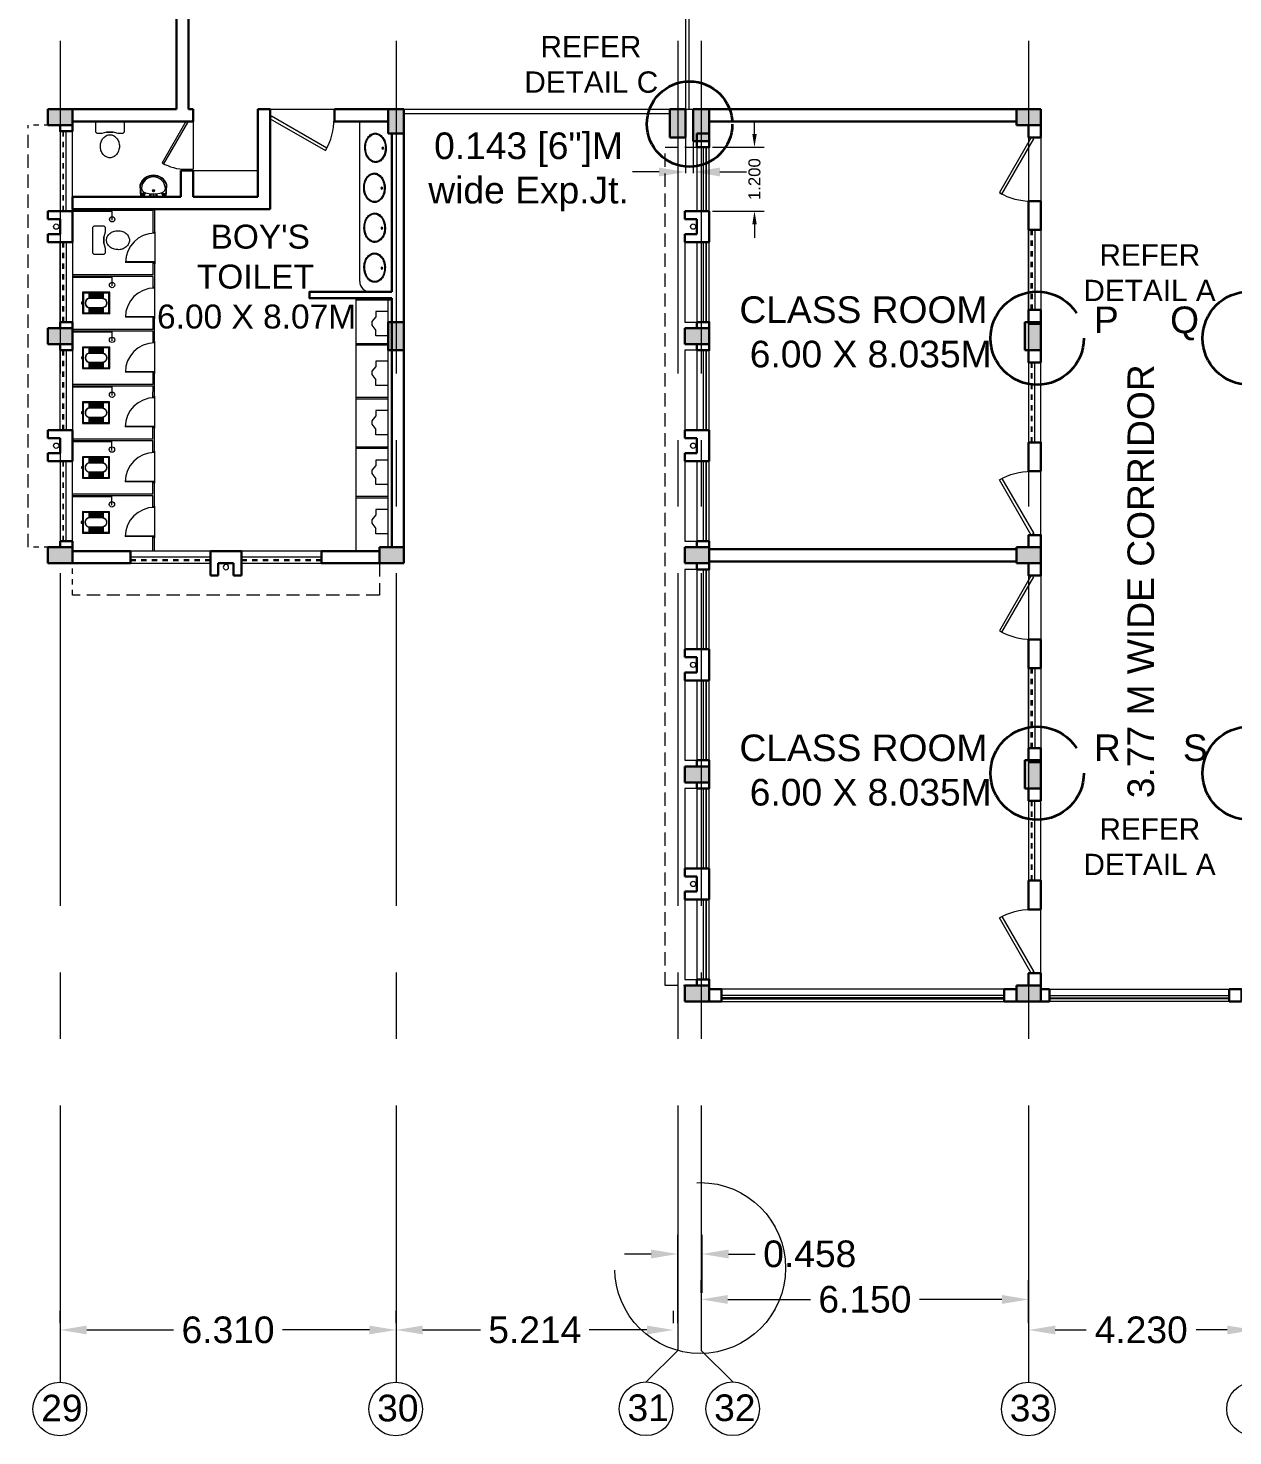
# Model space of a CAD drawing. Header units: millimetres. Extents: x 1898 to 3725, y 783 to 1532.
# Drawn here: x 3292.96 to 3315.59, y 1068.01 to 1094.45 of the extents above; entities that cross this region are included whole.
import ezdxf

# ---------------------------------------------------------------- set-up
doc = ezdxf.new("R2010")
doc.units = ezdxf.units.MM
for name, pattern in [('CENTER', [2, 1.25, -0.25, 0.25, -0.25]), ('CENTER2', [1.125, 0.75, -0.125, 0.125, -0.125]), ('DASHED', [0.75, 0.5, -0.25]), ('DASHED2', [0.375, 0.25, -0.125])]:
    doc.linetypes.add(name, pattern=pattern)
doc.layers.get('0').update_dxf_attribs({"lineweight": 20})
doc.layers.get('Defpoints').update_dxf_attribs({"lineweight": 15})
for name, color, linetype, lineweight in [('A-ANNO-TITL', 7, 'Continuous', 35), ('CLL LEV.', 15, 'Continuous', 18), ('COL HATCH', 253, 'Continuous', 13), ('Column', 251, 'Continuous', 30), ('CUBICAL TOILET', 5, 'Continuous', 15), ('DIM', 6, 'Continuous', 18), ('Door', 54, 'Continuous', 18), ('expension joint', 248, 'Continuous', 18), ('Fixture', 44, 'Continuous', 13), ('Furniture', 13, 'Continuous', 13), ('GRID', 134, 'CENTER', 18), ('GRID TEXT', 134, 'Continuous', 15), ('PROJ.', 30, 'DASHED2', 15), ('Railing', 23, 'Continuous', 13), ('TEXT', 7, 'Continuous', 15), ('Ventilator', 4, 'DASHED', 18), ('Wall', 7, 'Continuous', 30), ('Window', 150, 'Continuous', 15), ('Window-Wall', 7, 'Continuous', 18)]:
    doc.layers.add(name, color=color, linetype=linetype, lineweight=lineweight)
doc.styles.add('DIM', font='arial.ttf', dxfattribs={"height": 0.5})
doc.styles.add('L120', font='arial.ttf', dxfattribs={"height": 0.6})
doc.styles.add('Tabrej', font='arial.ttf')
doc.dimstyles.new('DIM', dxfattribs={"dimtxt": 0.5, "dimasz": 0.5, "dimexe": 0.02, "dimexo": 0, "dimgap": 0.1, "dimtad": 0, "dimdec": 3, "dimzin": 0, "dimdsep": 46, "dimtxsty": 'DIM', "dimcen": 0, "dimclrd": 251, "dimclre": 256, "dimclrt": 7, "dimadec": 0, "dimazin": 0, "dimtfac": 1, "dimtdec": 3, "dimtofl": 0, "dimtmove": 0, "dimatfit": 3, "dimfxl": 0, "dimtolj": 1, "dimtzin": 0, "dimlwd": -1, "dimlwe": -1, "dimarcsym": 0})
doc.dimstyles.new('DIMEN', dxfattribs={"dimtxt": 0.3, "dimasz": 0.25, "dimexe": 0.18, "dimexo": 0.0625, "dimgap": 0.09, "dimtad": 0, "dimdec": 3, "dimzin": 0, "dimdsep": 46, "dimtxsty": 'Tabrej', "dimcen": 0, "dimclrd": 256, "dimclre": 256, "dimclrt": 7, "dimadec": 0, "dimazin": 0, "dimtfac": 1, "dimtdec": 3, "dimtofl": 0, "dimtmove": 0, "dimatfit": 1, "dimfxl": 0, "dimtolj": 1, "dimtzin": 0, "dimlwd": -1, "dimlwe": -1, "dimarcsym": 0})

# ---------------------------------------------------------------- blocks, each defined once
blk = doc.blocks.new('VENTILATOR')
at = {"layer": 'Ventilator', "ltscale": 0.02}
for p, q in [((-0.18, -1.5), (-0.18, 0)), ((-0.165, 0), (-0.165, -1.5))]:
    blk.add_line(p, q, dxfattribs=at)
at = {"layer": 'Window-Wall'}
for p, q in [((-0.23, 0), (0, 0)), ((-0.23, -1.5), (-0.23, 0)), ((-0.115, 0), (-0.115, -1.5)), ((0, 0), (0, -1.5)), ((-0.23, -1.5), (0, -1.5))]:
    blk.add_line(p, q, dxfattribs=at)
blk = doc.blocks.new('C3')
at = {"layer": 'COL HATCH'}
h = blk.add_hatch(color=256, dxfattribs=at)
h.dxf.hatch_style = 1
h.paths.add_polyline_path([(0.3, 0), (0, 0), (0, -0.53), (0.3, -0.53)])
at = {"layer": 'Column'}
for p, q in [((0, 0), (0, -0.53)), ((0.3, 0), (0, 0)), ((0.3, -0.53), (0.3, 0)), ((0, -0.53), (0.3, -0.53))]:
    blk.add_line(p, q, dxfattribs=at)
blk = doc.blocks.new('CU')
at = {"layer": 'COL HATCH', "linetype": 'CENTER2'}
h = blk.add_hatch(color=256, dxfattribs=at)
h.dxf.hatch_style = 1
h.paths.add_polyline_path([(0, 0.035), (0, -0.265), (0.46, -0.265), (0.46, 0.035)])
at = {"layer": 'Column', "linetype": 'CENTER2'}
blk.add_lwpolyline([(0, 0.035), (0, -0.265), (0.46, -0.265), (0.46, 0.035), (0, 0.035)], dxfattribs=at)
blk = doc.blocks.new('SHAFT')
at = {"layer": 'Fixture'}
blk.add_circle((0.327, -0.302), 0.05, dxfattribs=at)
at = {"layer": 'Wall'}
for p, q in [((0.035, 0), (0.62, 0)), ((0.035, 0), (0.035, -0.46)), ((0.185, -0.46), (0.185, -0.23)), ((0.185, -0.23), (0.47, -0.23)), ((0.47, -0.46), (0.47, -0.23)), ((0.62, 0), (0.62, -0.46)), ((0.035, -0.46), (0.185, -0.46)), ((0.62, -0.46), (0.47, -0.46))]:
    blk.add_line(p, q, dxfattribs=at)
blk = doc.blocks.new('WINDOW 1')
at = {"layer": 'CLL LEV.'}
for p, q in [((-0.23, 0), (-0.46, 0)), ((-0.46, 0), (-0.46, -1.5)), ((-0.46, -1.5), (-0.23, -1.5))]:
    blk.add_line(p, q, dxfattribs=at)
at = {"layer": 'Window'}
for p, q in [((-0.065, 0), (-0.065, -1.5)), ((-0.05, -1.5), (-0.05, 0))]:
    blk.add_line(p, q, dxfattribs=at)
at = {"layer": 'Window-Wall'}
for p, q in [((0, 0), (-0.23, 0)), ((-0.23, 0), (-0.23, -1.5)), ((-0.115, 0), (-0.115, -1.5)), ((0, -1.5), (0, 0)), ((-0.23, -1.5), (0, -1.5))]:
    blk.add_line(p, q, dxfattribs=at)
blk = doc.blocks.new('*U18')
for p, q in [((0, 0), (0, 6)), ((40, 0), (40, 6))]:
    blk.add_line(p, q)
blk.add_lwpolyline([(0, 0), (34.64, -20), (35.52, -18.48), (0.88, 1.52)], close=True)
blk.add_arc((0, 0), 40, 330, 360)
blk = doc.blocks.new('Door')
at = {"layer": 'Door'}
blk.add_line((0, 0.18), (1.199, 0.18), dxfattribs=at)
at = {"layer": 'Door', "xscale": 0.0299845412869386, "yscale": 0.0299845412869386, "zscale": 0.0299845412869386}
blk.add_blockref('*U18', (0, 0), dxfattribs=at)
blk = doc.blocks.new('Urinal 1')
for p, q in [((0, 9), (9, 9)), ((0, 9), (0, -9)), ((9, 9), (9, 5)), ((12, 1), (9, 5)), ((12, -1.5), (12, 1)), ((0, -9), (9, -9)), ((9, -5), (12, -1.5)), ((9, -9), (9, -5))]:
    blk.add_line(p, q)
blk = doc.blocks.new('RH 1200')
for p, q in [((21, 0), (21, 43.3)), ((21.7, 0), (21.7, 43.3)), ((-21.7, 0), (21.7, 0)), ((21.7, 0), (21, 0))]:
    blk.add_line(p, q)
at = {"extrusion": (0, 0, -1)}
blk.add_ellipse((21.7, 0), major_axis=(-30.6, 30.6), ratio=1, start_param=5.497787, end_param=7.068583, dxfattribs=at)
blk = doc.blocks.new('GHH')
at = {"layer": 'Door', "ltscale": 20}
blk.add_line((3289.697, -299.103), (3289.697, -299.853), dxfattribs=at)
at = {"layer": 'Door', "ltscale": 20, "xscale": 0.015874999996413, "yscale": 0.015874999996413, "zscale": 0.015874999996413, "rotation": 270}
blk.add_blockref('RH 1200', (3289.697, -299.479), dxfattribs=at)
blk = doc.blocks.new('RSA CL6')
for p, q in [((5.5, 3.5), (5.5, 7.3)), ((5.9, 3.5), (5.9, 7.3)), ((6.3, 3.5), (6.3, 7.3)), ((6.7, 3.4), (6.7, 7.3)), ((7.1, 3.4), (7.1, 7.3)), ((7.5, 3.4), (7.5, 7.3)), ((7.9, 3.4), (7.9, 7.3)), ((8.3, 3.4), (8.3, 7.3)), ((8.7, 3.4), (8.7, 7.3)), ((9.1, 3.4), (9.1, 7.3)), ((9.4, 3.4), (9.4, 7.3)), ((9.8, 3.4), (9.8, 7.3)), ((10.2, 3.4), (10.2, 7.3)), ((10.6, 3.4), (10.6, 7.3)), ((11, 3.3), (11, 7.3)), ((11.4, 3.3), (11.4, 7.3)), ((11.8, 3.3), (11.8, 7.3)), ((12.2, 3.3), (12.2, 7.3)), ((12.6, 3.3), (12.6, 7.3)), ((13, 3.3), (13, 7.3)), ((13.4, 3.3), (13.4, 7.3)), ((13.8, 3.3), (13.8, 7.3)), ((14.2, 3.3), (14.2, 7.3)), ((14.6, 3.3), (14.6, 7.3)), ((15, 3.2), (15, 7.3)), ((15.4, 3.2), (15.4, 7.3)), ((15.7, 3.2), (15.7, 7.3)), ((16.1, 3.2), (16.1, 7.3)), ((16.1, 7.3), (16.1, 3.2)), ((5.5, -7.3), (5.5, -3.5)), ((5.9, -7.3), (5.9, -3.5)), ((6.3, -7.3), (6.3, -3.4)), ((6.7, -7.3), (6.7, -3.4)), ((7.1, -7.3), (7.1, -3.4)), ((7.5, -7.3), (7.5, -3.4)), ((7.9, -7.3), (7.9, -3.4)), ((8.3, -7.3), (8.3, -3.4)), ((8.7, -7.3), (8.7, -3.4)), ((9.1, -7.3), (9.1, -3.4)), ((9.4, -7.3), (9.4, -3.4)), ((9.8, -7.3), (9.8, -3.3)), ((10.2, -7.3), (10.2, -3.3)), ((10.6, -7.3), (10.6, -3.3)), ((11, -7.3), (11, -3.3)), ((11.4, -7.3), (11.4, -3.3)), ((11.8, -7.3), (11.8, -3.3)), ((12.2, -7.3), (12.2, -3.3)), ((12.6, -7.3), (12.6, -3.3)), ((13, -7.3), (13, -3.3)), ((13.4, -7.3), (13.4, -3.2)), ((13.8, -7.3), (13.8, -3.2)), ((14.2, -7.3), (14.2, -3.2)), ((14.6, -7.3), (14.6, -3.2)), ((15, -7.3), (15, -3.2)), ((15.4, -7.3), (15.4, -3.2)), ((15.7, -7.3), (15.7, -3.2)), ((16.1, -3.2), (16.1, -7.3)), ((16.1, -7.3), (16.1, -3.2))]:
    blk.add_line(p, q)
blk.add_lwpolyline([(0.8, -0.6), (0, -0.6), (0, 0.6), (0.8, 0.6)])
for points in [[(0.8, 7.9), (20.9, 7.9), (20.9, -7.9), (0.8, -7.9)], [(1.4, 7.3), (20.3, 7.3), (20.3, -7.3), (1.4, -7.3)]]:
    blk.add_lwpolyline(points, close=True)
for points in [[(5.5, 3.5), (16.1, 3.2, -0.899983), (16.1, -3.2), (5.5, -3.5, -0.799392)], [(5.5, 3.3), (16.1, 3, -0.897689), (16.1, -3), (5.6, -3.3, -0.793494), (5.5, 3.3)]]:
    blk.add_lwpolyline(points, format="xyb", close=True)
blk = doc.blocks.new('ENGLISH SHEET')
at = {"layer": 'Fixture'}
for p, q in [((4663.798, 251.204), (4663.773, 251.179)), ((4663.773, 251.179), (4663.773, 250.696)), ((4663.976, 251.204), (4663.798, 251.204)), ((4664.002, 251.179), (4663.976, 251.204)), ((4664.002, 251.09), (4664.002, 251.179)), ((4663.976, 251.001), (4664.002, 251.09)), ((4663.976, 250.874), (4663.976, 251.001)), ((4663.976, 251.001), (4663.976, 250.874)), ((4663.773, 250.696), (4663.798, 250.67)), ((4663.798, 250.67), (4663.976, 250.67)), ((4664.002, 250.785), (4663.976, 250.874)), ((4663.976, 250.67), (4664.002, 250.696)), ((4664.002, 250.696), (4664.002, 250.785))]:
    blk.add_line(p, q, dxfattribs=at)
blk.add_lwpolyline([(4664.459, 250.937, 0.117036), (4664.443, 251.003, 0.104338), (4664.396, 251.063, 0.09029), (4664.321, 251.105, 0.09898), (4664.243, 251.115, 0.08237), (4664.159, 251.101, 0.09029), (4664.09, 251.063, 0.104338), (4664.043, 251.003, 0.117036), (4664.027, 250.937, 0.117036), (4664.043, 250.871, 0.104338), (4664.09, 250.811, 0.09029), (4664.159, 250.773, 0.08237), (4664.243, 250.759, 0.08237), (4664.327, 250.773, 0.09029), (4664.396, 250.811, 0.104338), (4664.443, 250.871, 0.117036)], format="xyb", close=True, dxfattribs=at)
blk = doc.blocks.new('RSA BASIN 2')
for points in [[(10.7, -8.1, 0.12976), (10, -5.2, 0.106426), (7.6, -2.5, 0.084431), (4.3, -0.7, 0.073534), (0, 0, 0.073534), (-4.3, -0.5, 0.084431), (-7.7, -2.2, 0.106426), (-10.2, -4.8, 0.12976), (-11, -7.7, 0.12976), (-10.3, -10.6, 0.106426), (-7.9, -13.3, 0.084431), (-4.6, -15.1, 0.073534), (-0.3, -15.8, 0.073534), (4, -15.3, 0.084431), (7.4, -13.6, 0.106426), (9.9, -11, 0.12976)], [(10.1, -7.9, 0.119977), (9.4, -5.5, 0.106426), (7.3, -2.9, 0.084431), (4.1, -1.3, 0.073534), (0, -0.6, 0.073534), (-4.1, -1.1, 0.084431), (-7.4, -2.6, 0.106426), (-9.7, -5.1, 0.12976), (-10.4, -7.7, 0.009633), (-10.4, -7.9, 0.119977), (-9.8, -10.3, 0.106426), (-7.6, -12.9, 0.084431), (-4.4, -14.5, 0.073534), (-0.3, -15.2, 0.073534), (3.8, -14.7, 0.084431), (7.1, -13.2, 0.106426), (9.3, -10.7, 0.12976), (10.1, -8.1, 0.009633)]]:
    blk.add_lwpolyline(points, format="xyb", close=True)
for radius in [0.7, 0.479]:
    blk.add_circle((-0.5, -2.5), radius)
blk = doc.blocks.new('RSA BASIN 9')
for points in [[(-0.1, -16.2, 0.340881), (10, -9, 0.074195), (10.1, -8.9), (9.5, 0), (-9.5, 0), (-10, -8.8, 0.082611), (-10, -9.2, 0.330812), (-0.1, -16.2)], [(0, -15, 0.391482), (8.9, -6.7, 0.252869), (6.5, -3.5, 0.087242), (0, -2.5, 0.079484), (-6.5, -3.5, 0.2542), (-8.8, -6.7, 0.39026), (0, -15)], [(-8.6, -2, -0.907437), (-8.4, -1.8), (-7.5, -2.6, -0.907437), (-7.6, -2.7)], [(-8.2, -1.6, -0.907437), (-8.1, -1.5), (-7.1, -2.3, -0.907437), (-7.3, -2.4)], [(-7.8, -1.3, -0.907437), (-7.7, -1.2), (-6.8, -1.9, -0.907437), (-6.9, -2.1)], [(7.8, -1.3, 0.907437), (7.7, -1.2), (6.8, -1.9, 0.907437), (6.9, -2.1)], [(8.2, -1.6, 0.907437), (8.1, -1.5), (7.1, -2.3, 0.907437), (7.3, -2.4)], [(8.6, -2, 0.907437), (8.4, -1.8), (7.5, -2.6, 0.907437), (7.6, -2.7)]]:
    blk.add_lwpolyline(points, format="xyb", close=True)
for points in [[(-5.9, -3.3), (-6.2, -3, -0.183787), (-6.2, -2.7, 0.126662), (-6.2, -2.4), (-6.6, -1.4, 0.35453), (-7.1, -1), (-8.7, -1, 0.414214), (-9.1, -1.4), (-9.6, -9.1, 0.329849), (-0.1, -15.8, 0.338736), (9.6, -8.9, 0.075632), (9.7, -8.8), (9.1, -1.4, 0.414214), (8.7, -1), (7.1, -1, 0.35453), (6.6, -1.4), (6.2, -2.4, 0.126662), (6.2, -2.7, -0.183787), (6.2, -3), (5.9, -3.3)], [(-6.2, -3.4), (-6.2, -3.3, 0.220542), (-6.5, -3.1), (-8.7, -2.8, -0.361119), (-9.2, -2.3)], [(6.2, -3.4), (6.2, -3.3, -0.220542), (6.5, -3.1), (8.7, -2.8, 0.358803), (9.2, -2.3, 0.358803)]]:
    blk.add_lwpolyline(points, format="xyb")
for centre, radius in [((-2.3, -1.6), 0.399), ((0, -4.8), 0.771), ((0, -4.8), 0.602), ((0, -1.2), 0.399), ((2.3, -1.5), 0.399)]:
    blk.add_circle(centre, radius)
blk = doc.blocks.new('*D462')
at = {"layer": 'Defpoints', "color": 0, "lineweight": 15, "transparency": 16777216}
for p in [(-33.644, 20.437), (-33.501, 20.243), (-33.501, 19.663)]:
    blk.add_point(p, dxfattribs=at)
at = {"layer": 'DIM', "transparency": 16777216}
for p, q in [((-33.644, 20.437), (-33.644, 19.643)), ((-33.501, 20.243), (-33.501, 19.643))]:
    blk.add_line(p, q, dxfattribs=at)
at = {"layer": 'DIM', "color": 1, "transparency": 16777216}
for p, q in [((-34.144, 19.663), (-34.644, 19.663)), ((-33.001, 19.663), (-32.501, 19.663))]:
    blk.add_line(p, q, dxfattribs=at)
at = {"layer": 'DIM', "color": 1, "lineweight": 15, "transparency": 16777216}
for points in [[(-34.144, 19.746), (-34.144, 19.58), (-33.644, 19.663)], [(-33.001, 19.746), (-33.001, 19.58), (-33.501, 19.663)]]:
    blk.add_solid(points, dxfattribs=at)
at = {"layer": 'DIM', "color": 7, "transparency": 16777216, "insert": (-36.595, 19.663), "char_height": 0.5, "attachment_point": 5, "style": 'DIM'}
blk.add_mtext('\\A1;0.143 [6"]M \\Pwide Exp.Jt.', dxfattribs=at)
blk = doc.blocks.new('*D463')
at = {"layer": 'Defpoints', "color": 0, "lineweight": 15, "transparency": 16777216}
for p in [(-33.201, 20.128), (-32.351, 20.128), (-33.201, 18.928)]:
    blk.add_point(p, dxfattribs=at)
at = {"layer": 'DIM', "transparency": 16777216}
for p, q in [((-32.351, 20.378), (-32.351, 20.628)), ((-33.139, 20.128), (-32.171, 20.128)), ((-33.139, 18.928), (-32.171, 18.928)), ((-32.351, 18.678), (-32.351, 18.428))]:
    blk.add_line(p, q, dxfattribs=at)
at = {"layer": 'DIM', "lineweight": 15, "transparency": 16777216}
for points in [[(-32.392, 20.378), (-32.309, 20.378), (-32.351, 20.128)], [(-32.392, 18.678), (-32.309, 18.678), (-32.351, 18.928)]]:
    blk.add_solid(points, dxfattribs=at)
at = {"layer": 'DIM', "color": 7, "transparency": 16777216, "insert": (-32.351, 19.528), "char_height": 0.3, "attachment_point": 5, "rotation": 90, "style": 'Tabrej'}
blk.add_mtext('\\A1;{\\H0.75x;1.200}', dxfattribs=at)
blk = doc.blocks.new('C2')
at = {"layer": 'COL HATCH'}
h = blk.add_hatch(color=256, dxfattribs=at)
h.dxf.hatch_style = 1
h.paths.add_polyline_path([(0.3, 0), (0, 0), (0, -0.6), (0.3, -0.6)])
at = {"layer": 'Column'}
for p, q in [((0, 0), (0, -0.6)), ((0.3, 0), (0, 0)), ((0.3, -0.6), (0.3, 0)), ((0, -0.6), (0.3, -0.6))]:
    blk.add_line(p, q, dxfattribs=at)
blk = doc.blocks.new('*D142')
at = {"layer": 'Defpoints', "color": 0, "lineweight": 15, "transparency": 16777216}
for p in [(3311.752, 1069.996), (3311.752, 1069.996), (3315.982, 1069.996)]:
    blk.add_point(p, dxfattribs=at)
at = {"layer": 'DIM', "transparency": 16777216}
for p, q in [((3311.752, 1070.121), (3311.752, 1070.356)), ((3315.982, 1070.121), (3315.982, 1070.356)), ((3312.252, 1069.996), (3312.834, 1069.996)), ((3315.482, 1069.996), (3314.9, 1069.996))]:
    blk.add_line(p, q, dxfattribs=at)
at = {"layer": 'DIM', "lineweight": 15, "transparency": 16777216}
for points in [[(3312.252, 1070.079), (3312.252, 1069.913), (3311.752, 1069.996)], [(3315.482, 1070.079), (3315.482, 1069.913), (3315.982, 1069.996)]]:
    blk.add_solid(points, dxfattribs=at)
at = {"layer": 'DIM', "color": 7, "transparency": 16777216, "insert": (3313.867, 1069.996), "char_height": 0.5, "attachment_point": 5, "style": 'Tabrej'}
blk.add_mtext('\\A1;4.230', dxfattribs=at)
blk = doc.blocks.new('*D143')
at = {"layer": 'Defpoints', "color": 0, "lineweight": 15, "transparency": 16777216}
for p in [(3305.602, 1070.57), (3305.602, 1070.57), (3311.752, 1069.996)]:
    blk.add_point(p, dxfattribs=at)
at = {"layer": 'DIM', "transparency": 16777216}
for p, q in [((3305.602, 1070.695), (3305.602, 1070.93)), ((3311.752, 1070.121), (3311.752, 1070.93)), ((3306.102, 1070.57), (3307.653, 1070.57)), ((3311.252, 1070.57), (3309.701, 1070.57))]:
    blk.add_line(p, q, dxfattribs=at)
at = {"layer": 'DIM', "lineweight": 15, "transparency": 16777216}
for points in [[(3306.102, 1070.653), (3306.102, 1070.486), (3305.602, 1070.57)], [(3311.252, 1070.653), (3311.252, 1070.486), (3311.752, 1070.57)]]:
    blk.add_solid(points, dxfattribs=at)
at = {"layer": 'DIM', "color": 7, "transparency": 16777216, "insert": (3308.677, 1070.57), "char_height": 0.5, "attachment_point": 5, "style": 'Tabrej'}
blk.add_mtext('\\A1;6.150', dxfattribs=at)
blk = doc.blocks.new('*D144')
at = {"layer": 'Defpoints', "color": 0, "lineweight": 15, "transparency": 16777216}
for p in [(3299.869, 1069.996), (3299.869, 1069.996), (3305.082, 1069.996)]:
    blk.add_point(p, dxfattribs=at)
at = {"layer": 'DIM', "transparency": 16777216}
for p, q in [((3299.869, 1070.121), (3299.869, 1070.356)), ((3305.082, 1070.121), (3305.082, 1070.356)), ((3300.369, 1069.996), (3301.453, 1069.996)), ((3304.582, 1069.996), (3303.498, 1069.996))]:
    blk.add_line(p, q, dxfattribs=at)
at = {"layer": 'DIM', "lineweight": 15, "transparency": 16777216}
for points in [[(3300.369, 1070.079), (3300.369, 1069.913), (3299.869, 1069.996)], [(3304.582, 1070.079), (3304.582, 1069.913), (3305.082, 1069.996)]]:
    blk.add_solid(points, dxfattribs=at)
at = {"layer": 'DIM', "color": 7, "transparency": 16777216, "insert": (3302.476, 1069.996), "char_height": 0.5, "attachment_point": 5, "style": 'Tabrej'}
blk.add_mtext('\\A1;5.214', dxfattribs=at)
blk = doc.blocks.new('*D145')
at = {"layer": 'Defpoints', "color": 0, "lineweight": 15, "transparency": 16777216}
for p in [(3293.559, 1069.996), (3293.559, 1069.996), (3299.869, 1069.996)]:
    blk.add_point(p, dxfattribs=at)
at = {"layer": 'DIM', "transparency": 16777216}
for p, q in [((3293.559, 1070.121), (3293.559, 1070.356)), ((3299.869, 1070.121), (3299.869, 1070.356)), ((3294.059, 1069.996), (3295.69, 1069.996)), ((3299.369, 1069.996), (3297.738, 1069.996))]:
    blk.add_line(p, q, dxfattribs=at)
at = {"layer": 'DIM', "lineweight": 15, "transparency": 16777216}
for points in [[(3294.059, 1070.079), (3294.059, 1069.913), (3293.559, 1069.996)], [(3299.369, 1070.079), (3299.369, 1069.913), (3299.869, 1069.996)]]:
    blk.add_solid(points, dxfattribs=at)
at = {"layer": 'DIM', "color": 7, "transparency": 16777216, "insert": (3296.714, 1069.996), "char_height": 0.5, "attachment_point": 5, "style": 'Tabrej'}
blk.add_mtext('\\A1;6.310', dxfattribs=at)
blk = doc.blocks.new('*D178')
at = {"layer": 'Defpoints', "color": 0, "lineweight": 15, "transparency": 16777216}
for p in [(3305.16, 1071.423), (3305.617, 1070.567), (3305.16, 1069.996)]:
    blk.add_point(p, dxfattribs=at)
at = {"layer": 'DIM', "transparency": 16777216}
for p, q in [((3305.16, 1070.121), (3305.16, 1071.783)), ((3305.617, 1070.692), (3305.617, 1071.783)), ((3304.66, 1071.423), (3304.16, 1071.423)), ((3306.117, 1071.423), (3306.617, 1071.423))]:
    blk.add_line(p, q, dxfattribs=at)
at = {"layer": 'DIM', "lineweight": 15, "transparency": 16777216}
for points in [[(3304.66, 1071.506), (3304.66, 1071.339), (3305.16, 1071.423)], [(3306.117, 1071.506), (3306.117, 1071.339), (3305.617, 1071.423)]]:
    blk.add_solid(points, dxfattribs=at)
at = {"layer": 'DIM', "color": 7, "transparency": 16777216, "insert": (3307.641, 1071.423), "char_height": 0.5, "attachment_point": 5, "style": 'Tabrej'}
blk.add_mtext('\\A1;0.458', dxfattribs=at)
blk = doc.blocks.new('GROUND FLOOR')
at = {"layer": 'CUBICAL TOILET'}
for p, q in [((-43.6473, 18.9364), (-45.1648, 18.9374)), ((-43.6476, 18.5218), (-43.6473, 18.9364)), ((-43.6176, 18.5218), (-43.6173, 18.9664)), ((-43.6176, 18.5218), (-43.6476, 18.5218)), ((-43.6481, 17.7314), (-45.1681, 17.7324)), ((-43.6481, 17.7314), (-43.6479, 17.9521)), ((-43.6479, 17.9521), (-43.6179, 17.9521)), ((-43.6182, 17.4918), (-43.6181, 17.7314)), ((-43.6181, 17.7314), (-43.6179, 17.9521)), ((-43.6481, 17.7014), (-45.1681, 17.7024)), ((-43.6482, 17.4918), (-43.6481, 17.7014)), ((-43.6182, 17.4918), (-43.6482, 17.4918)), ((-43.6487, 16.7014), (-43.6486, 16.9221)), ((-43.6486, 16.9221), (-43.6186, 16.9221)), ((-43.6187, 16.7014), (-43.6186, 16.9221)), ((-43.6487, 16.7014), (-45.165, 16.7024)), ((-43.6488, 16.6714), (-45.165, 16.6724)), ((-43.6489, 16.4618), (-43.6488, 16.6714)), ((-43.6189, 16.4618), (-43.6187, 16.7014)), ((-43.6189, 16.4618), (-43.6489, 16.4618)), ((-43.6494, 15.6714), (-43.6493, 15.8921)), ((-43.6493, 15.8921), (-43.6193, 15.8921)), ((-43.6194, 15.6714), (-43.6193, 15.8921)), ((-43.6494, 15.6714), (-45.1694, 15.6724)), ((-43.6494, 15.6414), (-45.1694, 15.6424)), ((-43.6496, 15.4318), (-43.6494, 15.6414)), ((-43.6196, 15.4318), (-43.6194, 15.6714)), ((-43.6196, 15.4318), (-43.6496, 15.4318)), ((-43.6501, 14.6414), (-43.6499, 14.8621)), ((-43.6499, 14.8621), (-43.6199, 14.8621)), ((-43.6201, 14.6414), (-43.6199, 14.8621)), ((-43.6501, 14.6414), (-45.1701, 14.6424)), ((-43.6501, 14.6114), (-45.1701, 14.6124)), ((-43.6502, 14.4018), (-43.6501, 14.6114)), ((-43.6202, 14.4018), (-43.6201, 14.6414)), ((-43.6202, 14.4018), (-43.6502, 14.4018)), ((-43.6507, 13.6114), (-43.6506, 13.8321)), ((-43.6506, 13.8321), (-43.6206, 13.8321)), ((-43.6207, 13.6114), (-43.6206, 13.8321)), ((-43.6508, 13.5814), (-45.1708, 13.5824)), ((-43.6507, 13.6114), (-45.1707, 13.6124)), ((-43.6509, 13.3718), (-43.6508, 13.5814)), ((-43.6209, 13.3718), (-43.6207, 13.6114)), ((-43.6209, 13.3718), (-43.6509, 13.3718)), ((-43.6514, 12.5464), (-43.6513, 12.8021)), ((-43.6513, 12.8021), (-43.6213, 12.8021)), ((-43.6214, 12.5464), (-43.6213, 12.8021))]:
    blk.add_line(p, q, dxfattribs=at)
at = {"layer": 'expension joint'}
for p, q in [((-33.6439, 24.1935), (-33.6439, 20.8435)), ((-33.5814, 24.1935), (-33.5814, 20.8435)), ((-33.6439, 20.8435), (-33.5014, 20.8435))]:
    blk.add_line(p, q, dxfattribs=at)
at = {"layer": 'Fixture'}
for p, q in [((-39.7673, 17.6088), (-39.7673, 20.6135)), ((-39.834, 17.2636), (-39.1636, 17.2636)), ((-39.8336, 12.5436), (-39.8336, 17.2936)), ((-39.8336, 17.2936), (-39.1648, 17.2936)), ((-39.5675, 17.4086), (-39.1648, 17.4086)), ((-39.2336, 14.7736), (-39.2336, 17.2636)), ((-39.8339, 16.4435), (-39.2339, 16.4435)), ((-39.8339, 16.4135), (-39.2339, 16.4135)), ((-39.2336, 12.6136), (-39.2336, 16.3486)), ((-39.834, 15.4336), (-39.234, 15.4336)), ((-39.834, 15.4036), (-39.234, 15.4036)), ((-39.8343, 14.5036), (-39.2343, 14.5036)), ((-39.8343, 14.4736), (-39.2343, 14.4736)), ((-39.8347, 13.5736), (-39.2347, 13.5736)), ((-39.8347, 13.5436), (-39.2347, 13.5436))]:
    blk.add_line(p, q, dxfattribs=at)
at = {"layer": 'Fixture', "ltscale": 0.05}
for p, q in [((-45.1648, 18.925), (-44.4173, 18.9245)), ((-44.4174, 18.7587), (-44.4173, 18.9245)), ((-45.1681, 17.69), (-44.4181, 17.6895)), ((-44.4182, 17.5237), (-44.4181, 17.6895)), ((-45.165, 16.66), (-44.4188, 16.6595)), ((-44.4189, 16.4937), (-44.4188, 16.6595)), ((-45.1694, 15.63), (-44.4194, 15.6295)), ((-44.4195, 15.4637), (-44.4194, 15.6295)), ((-45.1701, 14.6), (-44.4201, 14.5995)), ((-44.4202, 14.4337), (-44.4201, 14.5995)), ((-45.1708, 13.57), (-44.4208, 13.5695)), ((-44.4209, 13.4037), (-44.4208, 13.5695))]:
    blk.add_line(p, q, dxfattribs=at)
for centre in [(-44.4174, 18.7745), (-44.4182, 17.5395), (-44.4189, 16.5095), (-44.4195, 15.4795), (-44.4202, 14.4495), (-44.4209, 13.4195)]:
    blk.add_circle(centre, 0.05, dxfattribs=at)
at = {"layer": 'Fixture'}
blk.add_arc((-39.5673, 17.6086), 0.2, 179.96287, 269.96287, dxfattribs=at)
at = {"layer": 'Furniture'}
blk.add_line((-42.8948, 19.6933), (-41.6809, 19.6933), dxfattribs=at)
at = {"layer": 'PROJ.'}
for p, q in [((-45.9948, 12.6135), (-45.9948, 20.5435)), ((-34.0314, 4.3835), (-34.0314, 20.1285)), ((-34.0314, 20.1285), (-33.4314, 20.1285)), ((-39.3948, 12.3135), (-39.3948, 11.7135)), ((-39.3948, 11.7135), (-45.1648, 11.7135)), ((-33.4314, 4.3835), (-34.0314, 4.3835))]:
    blk.add_line(p, q, dxfattribs=at)
at = {"layer": 'PROJ.', "ltscale": 0.05}
for p, q in [((-45.3948, 20.5435), (-45.9948, 20.5435)), ((-45.3948, 12.6135), (-45.9948, 12.6135)), ((-45.1648, 11.7135), (-45.1648, 12.3135))]:
    blk.add_line(p, q, dxfattribs=at)
at = {"layer": 'Railing'}
for p, q in [((-38.9348, 20.8435), (-33.9439, 20.8435)), ((-38.9348, 20.7635), (-33.9439, 20.7635))]:
    blk.add_line(p, q, dxfattribs=at)
at = {"layer": 'Wall'}
for p, q in [((-43.2106, 24.4234), (-43.2106, 20.8435)), ((-42.9806, 24.1934), (-42.9806, 20.8435)), ((-45.1648, 20.8435), (-43.2106, 20.8435)), ((-42.9806, 20.8435), (-42.8948, 20.8435)), ((-42.8948, 20.8435), (-42.8948, 20.6135)), ((-41.6809, 20.8435), (-41.6809, 20.6135)), ((-41.6809, 20.8435), (-41.4509, 20.8435)), ((-41.4509, 20.8435), (-41.4509, 18.9664)), ((-39.2348, 20.8435), (-40.241, 20.8435)), ((-40.241, 20.8435), (-40.241, 20.6135)), ((-39.2348, 20.6135), (-39.2348, 20.8435)), ((-27.4314, 20.8435), (-33.2014, 20.8435)), ((-45.1648, 20.6135), (-42.8948, 20.6135)), ((-41.6809, 20.6135), (-41.6809, 19.1964)), ((-40.241, 20.6135), (-39.2348, 20.6135)), ((-39.1648, 20.3835), (-39.1648, 17.4086)), ((-38.9348, 20.3835), (-38.9348, 12.6135)), ((-27.4314, 20.6135), (-33.2014, 20.6135)), ((-43.1248, 19.6933), (-43.1248, 19.1964)), ((-42.8948, 19.6933), (-43.1248, 19.6933)), ((-42.8948, 19.6933), (-42.8948, 19.1964)), ((-43.1248, 19.1964), (-45.1648, 19.1964)), ((-45.1648, 18.9664), (-45.1648, 19.1964)), ((-42.8948, 19.1964), (-41.6809, 19.1964)), ((-45.1648, 18.9664), (-41.4509, 18.9664)), ((-45.3948, 18.3435), (-45.1648, 18.3435)), ((-39.1648, 17.2936), (-39.1648, 12.6135)), ((-26.9714, 16.8085), (-27.2014, 16.8085)), ((-33.2014, 12.5785), (-27.4314, 12.5785)), ((-33.2014, 12.3485), (-27.4314, 12.3485)), ((-26.9714, 8.5785), (-27.2014, 8.5785))]:
    blk.add_line(p, q, dxfattribs=at)
at = {"layer": 'Wall', "linetype": 'CENTER2'}
for p, q in [((-43.4873, 20.8435), (-43.2573, 20.8435)), ((-42.8948, 20.8435), (-42.8948, 20.6135))]:
    blk.add_line(p, q, dxfattribs=at)
at = {"layer": 'Wall'}
for points in [[(-42.9806, 20.8435), (-42.9806, 21.0735)], [(-33.4314, 20.3835), (-33.2014, 20.3835), (-33.2014, 20.1285), (-33.4314, 20.1285), (-33.4314, 20.3835)], [(-26.9714, 20.5435), (-27.2014, 20.5435), (-27.2014, 20.3135), (-26.9714, 20.3135), (-26.9714, 20.5435)], [(-39.1648, 17.2936), (-40.7113, 17.2936), (-40.7113, 17.4086), (-39.1648, 17.4086)], [(-26.9714, 17.0735), (-27.2014, 17.0735), (-27.2014, 16.8435), (-26.9714, 16.8435), (-26.9714, 17.0735)], [(-45.3948, 16.8435), (-45.1648, 16.8435), (-45.1648, 16.7285), (-45.3948, 16.7285), (-45.3948, 16.8435)], [(-33.4314, 16.8435), (-33.2014, 16.8435), (-33.2014, 16.7285), (-33.4314, 16.7285), (-33.4314, 16.8435)], [(-45.3948, 16.3135), (-45.1648, 16.3135), (-45.1648, 16.4285), (-45.3948, 16.4285), (-45.3948, 16.3135)], [(-33.4314, 16.4285), (-33.2014, 16.4285), (-33.2014, 16.3135), (-33.4314, 16.3135), (-33.4314, 16.4285)], [(-26.9714, 16.0835), (-27.2014, 16.0835), (-27.2014, 16.3135), (-26.9714, 16.3135), (-26.9714, 16.0835)], [(-45.3948, 12.7285), (-45.1648, 12.7285), (-45.1648, 12.6135), (-45.3948, 12.6135), (-45.3948, 12.7285)], [(-33.4314, 12.7285), (-33.2014, 12.7285), (-33.2014, 12.6135), (-33.4314, 12.6135), (-33.4314, 12.7285)], [(-33.4314, 12.7285), (-33.2014, 12.7285), (-33.2014, 12.6135), (-33.4314, 12.6135), (-33.4314, 12.7285)], [(-26.9714, 12.6135), (-27.2014, 12.6135), (-27.2014, 12.8435), (-26.9714, 12.8435), (-26.9714, 12.6135)], [(-44.0723, 12.5435), (-44.0723, 12.3135), (-45.1648, 12.3135), (-45.1648, 12.5435), (-44.0723, 12.5435)], [(-39.3948, 12.5435), (-39.3948, 12.3135), (-40.4873, 12.3135), (-40.4873, 12.5435), (-39.3948, 12.5435)], [(-33.4314, 12.3135), (-33.2014, 12.3135), (-33.2014, 12.1985), (-33.4314, 12.1985), (-33.4314, 12.3135)], [(-26.9714, 12.3135), (-27.2014, 12.3135), (-27.2014, 12.0835), (-26.9714, 12.0835), (-26.9714, 12.3135)], [(-26.9714, 8.8435), (-27.2014, 8.8435), (-27.2014, 8.6135), (-26.9714, 8.6135), (-26.9714, 8.8435)], [(-33.4314, 8.6135), (-33.2014, 8.6135), (-33.2014, 8.4985), (-33.4314, 8.4985), (-33.4314, 8.6135)], [(-33.4314, 8.1985), (-33.2014, 8.1985), (-33.2014, 8.0835), (-33.4314, 8.0835), (-33.4314, 8.1985)], [(-26.9714, 7.8535), (-27.2014, 7.8535), (-27.2014, 8.0835), (-26.9714, 8.0835), (-26.9714, 7.8535)], [(-33.4314, 4.4985), (-33.2014, 4.4985), (-33.2014, 4.3835), (-33.4314, 4.3835), (-33.4314, 4.4985)], [(-33.4314, 4.4985), (-33.2014, 4.4985), (-33.2014, 4.3835), (-33.4314, 4.3835), (-33.4314, 4.4985)], [(-26.9714, 4.3835), (-27.2014, 4.3835), (-27.2014, 4.6135), (-26.9714, 4.6135), (-26.9714, 4.3835)], [(-33.2014, 4.0835), (-32.9714, 4.0835), (-32.9714, 4.3135), (-33.2014, 4.3135), (-33.2014, 4.0835)], [(-27.6614, 4.0835), (-27.4314, 4.0835), (-27.4314, 4.3135), (-27.6614, 4.3135), (-27.6614, 4.0835)], [(-26.8114, 4.0835), (-26.9714, 4.0835), (-26.9714, 4.3135), (-26.8114, 4.3135), (-26.8114, 4.0835)], [(-23.2014, 4.0835), (-23.4314, 4.0835), (-23.4314, 4.3135), (-23.2014, 4.3135), (-23.2014, 4.0835)]]:
    blk.add_lwpolyline(points, dxfattribs=at)
at = {"layer": 'Wall', "lineweight": 18}
blk.add_lwpolyline([(-42.9806, 20.8435), (-42.8948, 20.8435)], dxfattribs=at)
at = {"layer": 'Wall'}
for points in [[(-45.1648, 20.5435), (-45.3948, 20.5435), (-45.3948, 20.4285), (-45.1648, 20.4285)], [(-26.9712, 19.1141), (-27.2014, 19.1141), (-27.2014, 18.5735), (-26.9712, 18.5735)], [(-26.9712, 14.0428), (-27.2014, 14.0428), (-27.2014, 14.5835), (-26.9712, 14.5835)], [(-26.9712, 10.8841), (-27.2014, 10.8841), (-27.2014, 10.3435), (-26.9712, 10.3435)], [(-26.9712, 5.8128), (-27.2014, 5.8128), (-27.2014, 6.3535), (-26.9712, 6.3535)]]:
    blk.add_lwpolyline(points, close=True, dxfattribs=at)
at = {"layer": 'Window'}
for p, q in [((-33.2664, 20.1285), (-33.2664, 18.9285)), ((-33.2514, 18.9285), (-33.2514, 20.1285)), ((-27.6614, 4.1485), (-32.9714, 4.1485)), ((-32.9714, 4.1335), (-27.6614, 4.1335)), ((-26.8114, 4.1485), (-23.4314, 4.1485)), ((-23.4314, 4.1335), (-26.8114, 4.1335))]:
    blk.add_line(p, q, dxfattribs=at)
at = {"layer": 'Window-Wall'}
for p, q in [((-33.2014, 20.1285), (-33.4314, 20.1285)), ((-33.4314, 20.1285), (-33.4314, 18.9285)), ((-33.3164, 20.1285), (-33.3164, 18.9285)), ((-33.2014, 18.9285), (-33.2014, 20.1285)), ((-33.4314, 18.7785), (-33.4314, 18.7685)), ((-27.6614, 4.3135), (-32.9714, 4.3135)), ((-32.9714, 4.3135), (-32.9714, 4.0835)), ((-26.8114, 4.0835), (-26.8114, 4.3135)), ((-26.8114, 4.3135), (-23.4314, 4.3135)), ((-23.4314, 4.3135), (-23.4314, 4.0835)), ((-27.6614, 4.1985), (-32.9714, 4.1985)), ((-32.9714, 4.0835), (-27.6614, 4.0835)), ((-26.8114, 4.1985), (-23.4314, 4.1985)), ((-23.4314, 4.0835), (-26.8114, 4.0835))]:
    blk.add_line(p, q, dxfattribs=at)
at = {"layer": 'Column', "linetype": 'CENTER2', "xscale": -1}
for p in [(-45.1648, 20.8085), (-26.9714, 20.8085), (-45.1648, 16.6935), (-33.2014, 16.6935), (-45.1648, 12.5785), (-38.9348, 12.5785), (-33.2014, 12.5785), (-26.9714, 12.5785), (-33.2014, 8.4635), (-33.2014, 4.3485), (-26.9714, 4.3485)]:
    blk.add_blockref('CU', p, dxfattribs=at)
at = {"layer": 'Column', "linetype": 'CENTER2', "rotation": 270}
blk.add_blockref('CU', (-38.9698, 20.8435), dxfattribs=at)
blk.add_blockref('CU', (-38.9698, 20.8435), dxfattribs=at)
blk.add_blockref('CU', (-38.9698, 20.8435), dxfattribs=at)
blk.add_blockref('CU', (-38.9698, 20.8435), dxfattribs=at)
at = {"layer": 'Column', "color": 5}
for p in [(-33.9439, 20.8435), (-39.2348, 16.8435), (-27.2714, 16.8435), (-27.2714, 8.6135)]:
    blk.add_blockref('C3', p, dxfattribs=at)
at = {"layer": 'Column', "color": 5, "rotation": 180}
blk.add_blockref('C2', (-33.2014, 20.2435), dxfattribs=at)
at = {"layer": 'Door', "xscale": -0.8000000001374484, "yscale": 0.8000000001375156, "zscale": 0.8000000001375136, "rotation": 359.9642723067067}
for p in [(2588.2886, 256.1809), (2588.2879, 255.1509), (2588.2872, 254.1209), (2588.2866, 253.0909), (2588.2859, 252.0609), (2588.2852, 251.0309)]:
    blk.add_blockref('GHH', p, dxfattribs=at)
at = {"layer": 'Fixture', "extrusion": (0, 0, -1), "zscale": -1}
for p, rotation in [((-216.698, 4683.8278), 270.125546201552), ((4707.9896, 279.5384), 180.1255462015781)]:
    blk.add_blockref('ENGLISH SHEET', p, dxfattribs=dict(at, rotation=rotation))
at = {"layer": 'Fixture', "extrusion": (0, 0, -1)}
for name, p, xscale, yscale, zscale, rotation in [('RSA BASIN 2', (39.2699, 20.1197), 0.02539999999498832, 0.02539999999498832, -0.02539999999591329, 90), ('RSA BASIN 2', (39.2901, 19.3699), 0.02539999999498832, 0.02539999999498832, -0.02539999999591329, 90), ('RSA BASIN 2', (39.2847, 18.6196), 0.02539999999498832, 0.02539999999498832, -0.02539999999591329, 90), ('RSA BASIN 2', (39.2852, 17.8699), 0.02539999999498832, 0.02539999999498832, -0.02539999999591329, 90), ('RSA CL6', (44.9934, 17.2023), 0.02539999999589984, 0.02539999999589984, -0.02539999999589774, 180.0371262338589), ('RSA CL6', (44.9941, 16.1723), 0.02539999999589984, 0.02539999999589984, -0.02539999999589774, 180.0371262338589), ('RSA CL6', (44.9948, 15.1423), 0.02539999999589984, 0.02539999999589984, -0.02539999999589774, 180.0371262338589), ('RSA CL6', (44.9954, 14.1123), 0.02539999999589984, 0.02539999999589984, -0.02539999999589774, 180.0371262338589), ('RSA CL6', (44.9961, 13.0823), 0.02539999999589984, 0.02539999999589984, -0.02539999999589774, 180.0371262338589)]:
    blk.add_blockref(name, p, dxfattribs=dict(at, xscale=xscale, yscale=yscale, zscale=zscale, rotation=rotation))
at = {"layer": 'Fixture', "ltscale": 10000, "extrusion": (0, 0, -1), "xscale": -0.0254326166761463, "yscale": 0.02543261667597108, "zscale": -0.0254326166761463, "rotation": 180.0463963773223}
blk.add_blockref('RSA BASIN 9', (43.6415, 19.189), dxfattribs=at)
at = {"layer": 'Fixture', "xscale": 0.02539999999498832, "yscale": 0.02539999999498832, "zscale": 0.02539999999498832, "rotation": 180}
for p in [(-39.2336, 16.8136), (-39.2336, 15.8836), (-39.234, 14.9536), (-39.2343, 14.0236), (-39.2347, 13.0936)]:
    blk.add_blockref('Urinal 1', p, dxfattribs=at)
at = {"layer": 'Wall'}
for name, p in [('Door', (-41.4475, 20.6635)), ('VENTILATOR', (-26.9714, 18.5735)), ('VENTILATOR', (-45.1648, 18.3435)), ('WINDOW 1', (-33.2014, 18.3435)), ('VENTILATOR', (-45.1648, 16.3135)), ('WINDOW 1', (-33.2014, 16.3135)), ('WINDOW 1', (-33.2014, 14.2285)), ('WINDOW 1', (-33.2014, 12.1985)), ('VENTILATOR', (-26.9714, 10.3435)), ('WINDOW 1', (-33.2014, 10.1135)), ('WINDOW 1', (-33.2014, 8.0835)), ('WINDOW 1', (-33.2014, 5.9985))]:
    blk.add_blockref(name, p, dxfattribs=at)
at = {"layer": 'Wall', "xscale": -1}
for name, p, rotation in [('VENTILATOR', (-45.1648, 18.9285), 180), ('VENTILATOR', (-26.9714, 14.5835), 180), ('VENTILATOR', (-45.1648, 12.7285), 180), ('Door', (-27.1511, 12.8435), 270), ('VENTILATOR', (-42.5723, 12.5435), 270), ('VENTILATOR', (-40.4873, 12.5435), 270), ('VENTILATOR', (-26.9714, 6.3535), 180), ('Door', (-27.1511, 4.6135), 270)]:
    blk.add_blockref(name, p, dxfattribs=dict(at, rotation=rotation))
at = {"layer": 'Wall', "linetype": 'CENTER2', "xscale": 0.7503866670704156, "yscale": 0.7503866670704156, "zscale": 0.7503866670704156, "rotation": 270}
blk.add_blockref('Door', (-43.0298, 20.6135), dxfattribs=at)
at = {"layer": 'Wall', "rotation": 270}
for name, p in [('Door', (-27.1511, 20.3135)), ('SHAFT', (-45.1648, 18.9635)), ('SHAFT', (-33.2014, 18.9635)), ('SHAFT', (-45.1648, 14.8485)), ('SHAFT', (-33.2014, 14.8485)), ('Door', (-27.1511, 12.0835)), ('SHAFT', (-33.2014, 10.7335)), ('SHAFT', (-33.2014, 6.6185))]:
    blk.add_blockref(name, p, dxfattribs=at)
at = {"layer": 'Wall', "xscale": -1}
blk.add_blockref('SHAFT', (-41.9523, 12.5435), dxfattribs=at)
at = {"layer": 'TEXT', "lineweight": 30, "attachment_point": 1, "style": 'L120'}
for s, insert, char_height, width in [("\\pi1.5076; BOY'S \\P\\pi1.4254;TOILET\\P\\pi0.67792;6.00 X 8.07M", (-44.2517, 18.6732), 0.45, 5.023975), ('{\\fArial|b0|i0|c0|p34;CLASS ROOM\\P 6.00 X 8.035M}', (-32.6337, 17.3269), 0.5, 9.930816), ('{\\fArial|b0|i0|c0|p34;CLASS ROOM\\P 6.00 X 8.035M}', (-32.6337, 9.0969), 0.5, 9.930816)]:
    blk.add_mtext(s, dxfattribs=dict(at, insert=insert, char_height=char_height, width=width))
at = {"layer": 'TEXT', "lineweight": 30, "insert": (-25.3443, 7.9011), "char_height": 0.5, "width": 9.930816, "attachment_point": 1, "rotation": 90, "style": 'L120'}
blk.add_mtext('3.77 M WIDE CORRIDOR ', dxfattribs=at)
at = {"layer": 'DIM'}
dim = blk.add_linear_dim(base=(-33.501387201, 19.663012847), p1=(-33.643887201, 20.4370693437), p2=(-33.501387201, 20.2434544814), text='<>M \\Pwide Exp.Jt.', dimstyle='DIM', override={"dimclrd": 1, "dimarcsym": 1}, dxfattribs=at)
dim.commit()
dim.dimension.update_dxf_attribs({"geometry": '*D462', "text_midpoint": (-36.5953537767, 19.663012847), "dimtype": 160})
dim = blk.add_linear_dim(base=(-32.3506, 20.1285), p1=(-33.2014, 18.9285), p2=(-33.2014, 20.1285), angle=90, text='{\\H0.75x;<>}', dimstyle='DIMEN', dxfattribs=at)
dim.commit()
dim.dimension.update_dxf_attribs({"geometry": '*D463', "text_midpoint": (-32.3506, 19.5285), "dimtype": 160})

msp = doc.modelspace()

# ---------------------------------------------------------------- linework, layer by layer
at = {"layer": 'A-ANNO-TITL', "color": 5, "linetype": 'DASHED', "ltscale": 10}
for centre, radius in [((3305.3838, 1092.6452), 0.8018), ((3311.9127, 1088.6224), 0.8755), ((3315.8958, 1088.6224), 0.8755), ((3311.9127, 1080.4536), 0.8755), ((3315.8958, 1080.4536), 0.8755)]:
    msp.add_circle(centre, radius, dxfattribs=at)
at = {"layer": 'DIM', "linetype": 'DASHED', "ltscale": 10}
msp.add_circle((3305.5821, 1071.1599), 1.6048, dxfattribs=at)
at = {"layer": 'GRID', "ltscale": 5}
for p, q in [((3293.5588, 1094.2116), (3293.5588, 1069.0148)), ((3299.8688, 1094.2116), (3299.8688, 1069.0148)), ((3305.1597, 1094.2116), (3305.1597, 1069.6117)), ((3305.6022, 1094.2116), (3305.6022, 1069.6117)), ((3311.7522, 1094.2116), (3311.7522, 1069.0148)), ((3304.5684, 1069.0204), (3305.1597, 1069.6117)), ((3306.1935, 1069.0204), (3305.6022, 1069.6117))]:
    msp.add_line(p, q, dxfattribs=at)
at = {"layer": 'GRID TEXT'}
for centre in [(3293.5533, 1068.5113), (3299.8633, 1068.5113), (3304.5658, 1068.5168), (3306.1935, 1068.5168), (3311.7466, 1068.5113), (3315.9766, 1068.5113)]:
    msp.add_circle(centre, 0.5036, dxfattribs=at)

# ---------------------------------------------------------------- block references
msp.add_blockref('GROUND FLOOR', (3338.9536, 1072.0828))

# ---------------------------------------------------------------- texts
at = {"layer": 'A-ANNO-TITL', "color": 5, "linetype": 'DASHED', "ltscale": 10, "attachment_point": 1, "style": 'Tabrej'}
for s, width, insert, char_height in [('\\pi0.50179;REFER \\P\\pi0.19824;DETAIL C', 2.846412, (3302.0813, 1094.301), 0.4), ('\\pi0.50179;REFER \\P\\pi0.2022;DETAIL A', 2.846412, (3312.5798, 1090.387), 0.4), ('P', 0.5, (3312.9791, 1089.2187), 0.5), ('Q', 0.5, (3314.4098, 1089.2187), 0.5), ('R', 0.5, (3312.9791, 1081.1807), 0.5), ('S', 0.5, (3314.6499, 1081.1807), 0.5), ('\\pi0.50179;REFER \\P\\pi0.2022;DETAIL A', 2.846412, (3312.5798, 1079.6065), 0.4)]:
    msp.add_mtext_dynamic_manual_height_columns(s, width=width, gutter_width=24, heights=[0], dxfattribs=dict(at, insert=insert, char_height=char_height))
at = {"layer": 'GRID TEXT', "char_height": 0.5, "attachment_point": 1, "style": 'Tabrej'}
for s, insert in [('29', (3293.2048, 1068.7798)), ('30', (3299.5148, 1068.7798)), ('31', (3304.2174, 1068.7853)), ('32', (3305.8451, 1068.7853)), ('33', (3311.3982, 1068.7798))]:
    msp.add_mtext_dynamic_manual_height_columns(s, width=0.5, gutter_width=24, heights=[0], dxfattribs=dict(at, insert=insert))

# ---------------------------------------------------------------- dimensions: what is measured, and where the dimension line sits
at = {"layer": 'DIM'}
dim = msp.add_linear_dim(base=(3305.1597, 1071.4225), p1=(3305.6174, 1070.5671), p2=(3305.1597, 1069.996), dimstyle='DIMEN', override={"dimscale": 2, "dimtxt": 0.25}, dxfattribs=at)
dim.commit()
dim.dimension.update_dxf_attribs({"geometry": '*D178', "text_midpoint": (3307.6415, 1071.4225), "dimtype": 160})
for base, p1, p2, picture, middle in [((3305.6022, 1070.5696), (3311.7522, 1069.996), (3305.6022, 1070.5696), '*D143', (3308.6772, 1070.5696)), ((3293.5588, 1069.996), (3299.8688, 1069.996), (3293.5588, 1069.996), '*D145', (3296.7138, 1069.996)), ((3299.8688, 1069.996), (3305.0825, 1069.996), (3299.8688, 1069.996), '*D144', (3302.4756, 1069.996)), ((3311.7522, 1069.996), (3315.9822, 1069.996), (3311.7522, 1069.996), '*D142', (3313.8672, 1069.996))]:
    dim = msp.add_linear_dim(base=base, p1=p1, p2=p2, dimstyle='DIMEN', override={"dimscale": 2, "dimtxt": 0.25}, dxfattribs=at)
    dim.commit()
    dim.dimension.update_dxf_attribs({"geometry": picture, "text_midpoint": middle})

doc.saveas('drawing.dxf')
